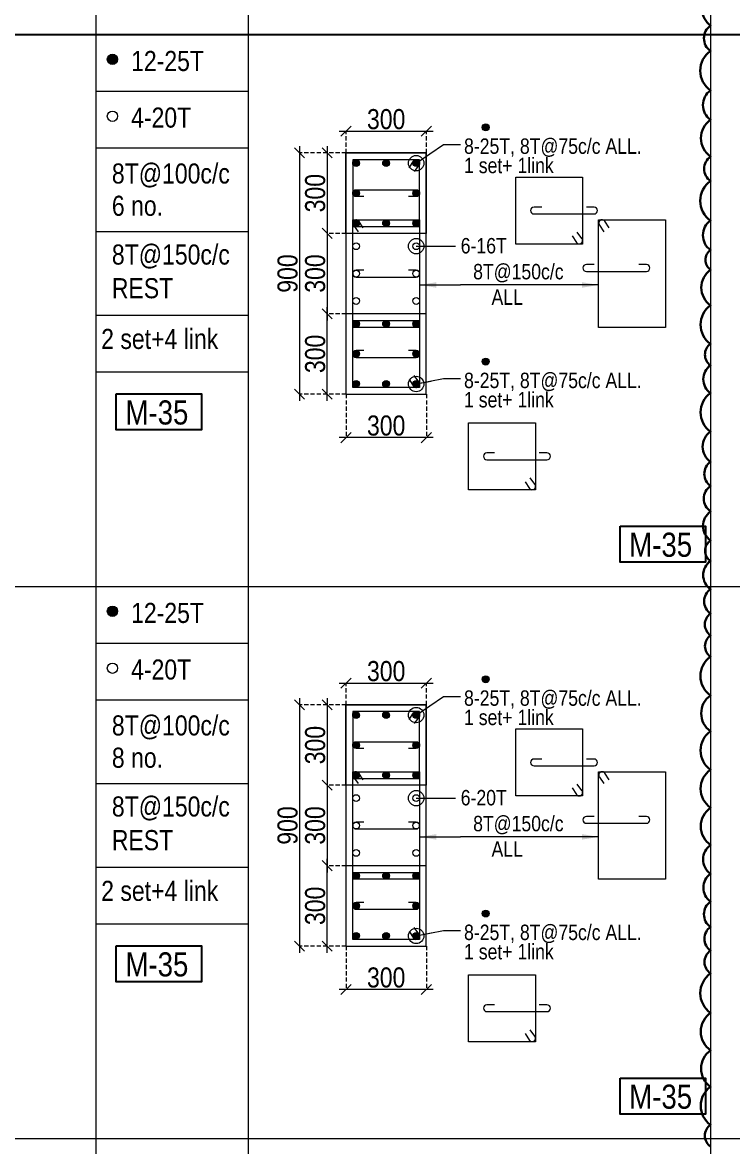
# Model space of a CAD drawing. Header units: millimetres. Extents: x 1112055 to 3390982, y -148532 to 766891.
# Drawn here: x 2111774 to 2122382, y 263511 to 280292 of the extents above; entities that cross this region are included whole.
import ezdxf
from ezdxf.enums import TextEntityAlignment as Align

# ---------------------------------------------------------------- set-up
doc = ezdxf.new("R2010")
doc.units = ezdxf.units.MM
doc.header["$PDMODE"] = 35
doc.header["$PDSIZE"] = -25
doc.linetypes.add('DASHED2', pattern=[0.375, 0.25, -0.125])
for name, color, linetype, lineweight in [('B COL', 1, 'Continuous', 30), ('B COL. SIZE DIM', 220, 'Continuous', 25), ('B COLSCH', 204, 'Continuous', 20), ('B STEEL', 34, 'Continuous', 15), ('B-ST TEXT', 7, 'Continuous', 9)]:
    doc.layers.add(name, color=color, linetype=linetype, lineweight=lineweight)
doc.layers.add('B TEXT', color=7, linetype='Continuous')
doc.styles.add('dim inside', font='romans.shx', dxfattribs={"width": 0.8, "height": 125})
doc.styles.add('SWINC', font='swissc.ttf')
doc.styles.add('TAHOMA', font='tahoma.ttf')
doc.dimstyles.new('dim inside', dxfattribs={"dimtxt": 125, "dimasz": 100, "dimexe": 0, "dimexo": 0, "dimgap": 10, "dimtad": 0, "dimdec": 0, "dimzin": 0, "dimdsep": 46, "dimtxsty": 'dim inside', "dimblk": 'SMALL', "dimcen": 0.09, "dimadec": 0, "dimazin": 0, "dimtfac": 1, "dimtdec": 0, "dimtofl": 0, "dimtmove": 0, "dimatfit": 3, "dimfxl": 1, "dimtolj": 1, "dimtzin": 0, "dimarcsym": 2})
doc.dimstyles.new('PARESH', dxfattribs={"dimscale": 0, "dimtxt": 300, "dimasz": 150, "dimexe": 150, "dimexo": 150, "dimgap": 25, "dimtad": 1, "dimdec": 0, "dimzin": 0, "dimdsep": 46, "dimtxsty": 'TAHOMA', "dimblk": 'ARCHTICK', "dimcen": 100, "dimdle": 150, "dimclrd": 251, "dimclre": 251, "dimclrt": 6, "dimadec": 0, "dimazin": 0, "dimtfac": 1, "dimtdec": 0, "dimtix": 1, "dimtofl": 0, "dimtmove": 0, "dimatfit": 2, "dimfxl": 0.18, "dimtolj": 1, "dimtzin": 0, "dimlwd": 9, "dimlwe": 9, "dimarcsym": 0})

# ---------------------------------------------------------------- blocks, each defined once
blk = doc.blocks.new('_Oblique')
at = {"color": 0, "linetype": 'ByBlock', "lineweight": -2}
blk.add_line((-0.5, -0.5), (0.5, 0.5), dxfattribs=at)
blk = doc.blocks.new('*D1313')
at = {"layer": 'B COL. SIZE DIM', "color": 250, "lineweight": 9, "ltscale": 250, "transparency": 16777216}
blk.add_line((2116508, 270429), (2117908, 270429), dxfattribs=at)
at = {"layer": 'B COL. SIZE DIM', "color": 250, "linetype": 'DASHED2', "lineweight": 9, "ltscale": 250, "transparency": 16777216}
for p, q in [((2116608, 270104), (2116608, 270429)), ((2117808, 270104), (2117808, 270429))]:
    blk.add_line(p, q, dxfattribs=at)
at = {"layer": 'Defpoints', "color": 0, "ltscale": 250, "transparency": 16777216}
for p in [(2117808, 270429), (2116608, 270104), (2117808, 270104)]:
    blk.add_point(p, dxfattribs=at)
at = {"layer": 'B COL. SIZE DIM', "color": 250, "lineweight": 9, "ltscale": 250, "transparency": 16777216, "xscale": 150, "yscale": 150, "zscale": 150, "rotation": 180}
blk.add_blockref('_Oblique', (2116608, 270429), dxfattribs=at)
at = {"layer": 'B COL. SIZE DIM', "color": 250, "lineweight": 9, "ltscale": 250, "transparency": 16777216, "xscale": 150, "yscale": 150, "zscale": 150}
blk.add_blockref('_Oblique', (2117808, 270429), dxfattribs=at)
at = {"layer": 'B COL. SIZE DIM', "color": 6, "ltscale": 250, "transparency": 16777216, "insert": (2117208, 270607), "char_height": 300, "attachment_point": 5, "style": 'SWINC'}
blk.add_mtext('\\A1;300', dxfattribs=at)
blk = doc.blocks.new('*D1314')
at = {"layer": 'B COL. SIZE DIM', "color": 250, "lineweight": 9, "ltscale": 250, "transparency": 16777216}
blk.add_line((2116327, 269004), (2116327, 267604), dxfattribs=at)
at = {"layer": 'B COL. SIZE DIM', "color": 250, "linetype": 'DASHED2', "lineweight": 9, "ltscale": 250, "transparency": 16777216}
for p, q in [((2116608, 268904), (2116327, 268904)), ((2116608, 267704), (2116327, 267704))]:
    blk.add_line(p, q, dxfattribs=at)
at = {"layer": 'Defpoints', "color": 0, "ltscale": 250, "transparency": 16777216}
for p in [(2116608, 268904), (2116327, 267704), (2116608, 267704)]:
    blk.add_point(p, dxfattribs=at)
at = {"layer": 'B COL. SIZE DIM', "color": 250, "lineweight": 9, "ltscale": 250, "transparency": 16777216, "xscale": 150, "yscale": 150, "zscale": 150}
for p, rotation in [((2116327, 268904), 90), ((2116327, 267704), 270)]:
    blk.add_blockref('_Oblique', p, dxfattribs=dict(at, rotation=rotation))
at = {"layer": 'B COL. SIZE DIM', "color": 6, "ltscale": 250, "transparency": 16777216, "insert": (2116148, 268304), "char_height": 300, "attachment_point": 5, "rotation": 90, "style": 'SWINC'}
blk.add_mtext('\\A1;300', dxfattribs=at)
blk = doc.blocks.new('*D1315')
at = {"layer": 'B COL. SIZE DIM', "color": 250, "lineweight": 9, "ltscale": 250, "transparency": 16777216}
blk.add_line((2116327, 270204), (2116327, 268804), dxfattribs=at)
at = {"layer": 'B COL. SIZE DIM', "color": 250, "linetype": 'DASHED2', "lineweight": 9, "ltscale": 250, "transparency": 16777216}
for p, q in [((2116608, 270104), (2116327, 270104)), ((2116608, 268904), (2116327, 268904))]:
    blk.add_line(p, q, dxfattribs=at)
at = {"layer": 'Defpoints', "color": 0, "ltscale": 250, "transparency": 16777216}
for p in [(2116608, 270104), (2116327, 268904), (2116608, 268904)]:
    blk.add_point(p, dxfattribs=at)
at = {"layer": 'B COL. SIZE DIM', "color": 250, "lineweight": 9, "ltscale": 250, "transparency": 16777216, "xscale": 150, "yscale": 150, "zscale": 150}
for p, rotation in [((2116327, 270104), 90), ((2116327, 268904), 270)]:
    blk.add_blockref('_Oblique', p, dxfattribs=dict(at, rotation=rotation))
at = {"layer": 'B COL. SIZE DIM', "color": 6, "ltscale": 250, "transparency": 16777216, "insert": (2116148, 269504), "char_height": 300, "attachment_point": 5, "rotation": 90, "style": 'SWINC'}
blk.add_mtext('\\A1;300', dxfattribs=at)
blk = doc.blocks.new('*D1316')
at = {"layer": 'B COL. SIZE DIM', "color": 250, "lineweight": 9, "ltscale": 250, "transparency": 16777216}
blk.add_line((2116327, 266404), (2116327, 267804), dxfattribs=at)
at = {"layer": 'B COL. SIZE DIM', "color": 250, "linetype": 'DASHED2', "lineweight": 9, "ltscale": 250, "transparency": 16777216}
for p, q in [((2116608, 267704), (2116327, 267704)), ((2116608, 266504), (2116327, 266504))]:
    blk.add_line(p, q, dxfattribs=at)
at = {"layer": 'Defpoints', "color": 0, "ltscale": 250, "transparency": 16777216}
for p in [(2116327, 267704), (2116608, 267704), (2116608, 266504)]:
    blk.add_point(p, dxfattribs=at)
at = {"layer": 'B COL. SIZE DIM', "color": 250, "lineweight": 9, "ltscale": 250, "transparency": 16777216, "xscale": 150, "yscale": 150, "zscale": 150}
for p, rotation in [((2116327, 267704), 90), ((2116327, 266504), 270)]:
    blk.add_blockref('_Oblique', p, dxfattribs=dict(at, rotation=rotation))
at = {"layer": 'B COL. SIZE DIM', "color": 6, "ltscale": 250, "transparency": 16777216, "insert": (2116148, 267104), "char_height": 300, "attachment_point": 5, "rotation": 90, "style": 'SWINC'}
blk.add_mtext('\\A1;300', dxfattribs=at)
blk = doc.blocks.new('*D1317')
at = {"layer": 'B COL. SIZE DIM', "color": 250, "lineweight": 9, "ltscale": 250, "transparency": 16777216}
blk.add_line((2115915, 270204), (2115915, 266404), dxfattribs=at)
at = {"layer": 'B COL. SIZE DIM', "color": 250, "linetype": 'DASHED2', "lineweight": 9, "ltscale": 250, "transparency": 16777216}
for p, q in [((2116608, 270104), (2115915, 270104)), ((2116608, 266504), (2115915, 266504))]:
    blk.add_line(p, q, dxfattribs=at)
at = {"layer": 'Defpoints', "color": 0, "ltscale": 250, "transparency": 16777216}
for p in [(2116608, 270104), (2115915, 266504), (2116608, 266504)]:
    blk.add_point(p, dxfattribs=at)
at = {"layer": 'B COL. SIZE DIM', "color": 250, "lineweight": 9, "ltscale": 250, "transparency": 16777216, "xscale": 150, "yscale": 150, "zscale": 150}
for p, rotation in [((2115915, 270104), 90), ((2115915, 266504), 270)]:
    blk.add_blockref('_Oblique', p, dxfattribs=dict(at, rotation=rotation))
at = {"layer": 'B COL. SIZE DIM', "color": 6, "ltscale": 250, "transparency": 16777216, "insert": (2115736, 268304), "char_height": 300, "attachment_point": 5, "rotation": 90, "style": 'SWINC'}
blk.add_mtext('\\A1;900', dxfattribs=at)
blk = doc.blocks.new('*D1318')
at = {"layer": 'B COL. SIZE DIM', "color": 250, "linetype": 'DASHED2', "lineweight": 9, "ltscale": 250, "transparency": 16777216}
for p, q in [((2116608, 266504), (2116608, 265854)), ((2117808, 266504), (2117808, 265854))]:
    blk.add_line(p, q, dxfattribs=at)
at = {"layer": 'B COL. SIZE DIM', "color": 250, "lineweight": 9, "ltscale": 250, "transparency": 16777216}
blk.add_line((2117908, 265854), (2116508, 265854), dxfattribs=at)
at = {"layer": 'Defpoints', "color": 0, "ltscale": 250, "transparency": 16777216}
for p in [(2116608, 266504), (2117808, 266504), (2116608, 265854)]:
    blk.add_point(p, dxfattribs=at)
at = {"layer": 'B COL. SIZE DIM', "color": 250, "lineweight": 9, "ltscale": 250, "transparency": 16777216, "xscale": 150, "yscale": 150, "zscale": 150, "rotation": 180}
blk.add_blockref('_Oblique', (2116608, 265854), dxfattribs=at)
at = {"layer": 'B COL. SIZE DIM', "color": 250, "lineweight": 9, "ltscale": 250, "transparency": 16777216, "xscale": 150, "yscale": 150, "zscale": 150}
blk.add_blockref('_Oblique', (2117808, 265854), dxfattribs=at)
at = {"layer": 'B COL. SIZE DIM', "color": 6, "ltscale": 250, "transparency": 16777216, "insert": (2117208, 266033), "char_height": 300, "attachment_point": 5, "style": 'SWINC'}
blk.add_mtext('\\A1;300', dxfattribs=at)
blk = doc.blocks.new('_ArchTick')
at = {"color": 0, "linetype": 'ByBlock', "const_width": 0.15}
blk.add_lwpolyline([(-0.5, -0.5), (0.5, 0.5)], dxfattribs=at)
blk = doc.blocks.new('*D1322')
at = {"layer": 'B COL. SIZE DIM', "color": 250, "lineweight": 9, "ltscale": 250, "transparency": 16777216}
blk.add_line((2116508, 278669), (2117908, 278669), dxfattribs=at)
at = {"layer": 'B COL. SIZE DIM', "color": 250, "linetype": 'DASHED2', "lineweight": 9, "ltscale": 250, "transparency": 16777216}
for p, q in [((2116608, 278344), (2116608, 278669)), ((2117808, 278344), (2117808, 278669))]:
    blk.add_line(p, q, dxfattribs=at)
at = {"layer": 'Defpoints', "color": 0, "ltscale": 250, "transparency": 16777216}
for p in [(2117808, 278669), (2116608, 278344), (2117808, 278344)]:
    blk.add_point(p, dxfattribs=at)
at = {"layer": 'B COL. SIZE DIM', "color": 250, "lineweight": 9, "ltscale": 250, "transparency": 16777216, "xscale": 150, "yscale": 150, "zscale": 150, "rotation": 180}
blk.add_blockref('_Oblique', (2116608, 278669), dxfattribs=at)
at = {"layer": 'B COL. SIZE DIM', "color": 250, "lineweight": 9, "ltscale": 250, "transparency": 16777216, "xscale": 150, "yscale": 150, "zscale": 150}
blk.add_blockref('_Oblique', (2117808, 278669), dxfattribs=at)
at = {"layer": 'B COL. SIZE DIM', "color": 6, "ltscale": 250, "transparency": 16777216, "insert": (2117208, 278847), "char_height": 300, "attachment_point": 5, "style": 'SWINC'}
blk.add_mtext('\\A1;300', dxfattribs=at)
blk = doc.blocks.new('*D1323')
at = {"layer": 'B COL. SIZE DIM', "color": 250, "lineweight": 9, "ltscale": 250, "transparency": 16777216}
blk.add_line((2116327, 277244), (2116327, 275844), dxfattribs=at)
at = {"layer": 'B COL. SIZE DIM', "color": 250, "linetype": 'DASHED2', "lineweight": 9, "ltscale": 250, "transparency": 16777216}
for p, q in [((2116608, 277144), (2116327, 277144)), ((2116608, 275944), (2116327, 275944))]:
    blk.add_line(p, q, dxfattribs=at)
at = {"layer": 'Defpoints', "color": 0, "ltscale": 250, "transparency": 16777216}
for p in [(2116608, 277144), (2116327, 275944), (2116608, 275944)]:
    blk.add_point(p, dxfattribs=at)
at = {"layer": 'B COL. SIZE DIM', "color": 250, "lineweight": 9, "ltscale": 250, "transparency": 16777216, "xscale": 150, "yscale": 150, "zscale": 150}
for p, rotation in [((2116327, 277144), 90), ((2116327, 275944), 270)]:
    blk.add_blockref('_Oblique', p, dxfattribs=dict(at, rotation=rotation))
at = {"layer": 'B COL. SIZE DIM', "color": 6, "ltscale": 250, "transparency": 16777216, "insert": (2116148, 276544), "char_height": 300, "attachment_point": 5, "rotation": 90, "style": 'SWINC'}
blk.add_mtext('\\A1;300', dxfattribs=at)
blk = doc.blocks.new('*D1319')
at = {"layer": 'B COL. SIZE DIM', "color": 250, "lineweight": 9, "ltscale": 250, "transparency": 16777216}
blk.add_line((2116327, 278444), (2116327, 277044), dxfattribs=at)
at = {"layer": 'B COL. SIZE DIM', "color": 250, "linetype": 'DASHED2', "lineweight": 9, "ltscale": 250, "transparency": 16777216}
for p, q in [((2116608, 278344), (2116327, 278344)), ((2116608, 277144), (2116327, 277144))]:
    blk.add_line(p, q, dxfattribs=at)
at = {"layer": 'Defpoints', "color": 0, "ltscale": 250, "transparency": 16777216}
for p in [(2116608, 278344), (2116327, 277144), (2116608, 277144)]:
    blk.add_point(p, dxfattribs=at)
at = {"layer": 'B COL. SIZE DIM', "color": 250, "lineweight": 9, "ltscale": 250, "transparency": 16777216, "xscale": 150, "yscale": 150, "zscale": 150}
for p, rotation in [((2116327, 278344), 90), ((2116327, 277144), 270)]:
    blk.add_blockref('_Oblique', p, dxfattribs=dict(at, rotation=rotation))
at = {"layer": 'B COL. SIZE DIM', "color": 6, "ltscale": 250, "transparency": 16777216, "insert": (2116148, 277744), "char_height": 300, "attachment_point": 5, "rotation": 90, "style": 'SWINC'}
blk.add_mtext('\\A1;300', dxfattribs=at)
blk = doc.blocks.new('*D1320')
at = {"layer": 'B COL. SIZE DIM', "color": 250, "lineweight": 9, "ltscale": 250, "transparency": 16777216}
blk.add_line((2116327, 274644), (2116327, 276044), dxfattribs=at)
at = {"layer": 'B COL. SIZE DIM', "color": 250, "linetype": 'DASHED2', "lineweight": 9, "ltscale": 250, "transparency": 16777216}
for p, q in [((2116608, 275944), (2116327, 275944)), ((2116608, 274744), (2116327, 274744))]:
    blk.add_line(p, q, dxfattribs=at)
at = {"layer": 'Defpoints', "color": 0, "ltscale": 250, "transparency": 16777216}
for p in [(2116327, 275944), (2116608, 275944), (2116608, 274744)]:
    blk.add_point(p, dxfattribs=at)
at = {"layer": 'B COL. SIZE DIM', "color": 250, "lineweight": 9, "ltscale": 250, "transparency": 16777216, "xscale": 150, "yscale": 150, "zscale": 150}
for p, rotation in [((2116327, 275944), 90), ((2116327, 274744), 270)]:
    blk.add_blockref('_Oblique', p, dxfattribs=dict(at, rotation=rotation))
at = {"layer": 'B COL. SIZE DIM', "color": 6, "ltscale": 250, "transparency": 16777216, "insert": (2116148, 275344), "char_height": 300, "attachment_point": 5, "rotation": 90, "style": 'SWINC'}
blk.add_mtext('\\A1;300', dxfattribs=at)
blk = doc.blocks.new('*D1321')
at = {"layer": 'B COL. SIZE DIM', "color": 250, "lineweight": 9, "ltscale": 250, "transparency": 16777216}
blk.add_line((2115915, 278444), (2115915, 274644), dxfattribs=at)
at = {"layer": 'B COL. SIZE DIM', "color": 250, "linetype": 'DASHED2', "lineweight": 9, "ltscale": 250, "transparency": 16777216}
for p, q in [((2116608, 278344), (2115915, 278344)), ((2116608, 274744), (2115915, 274744))]:
    blk.add_line(p, q, dxfattribs=at)
at = {"layer": 'Defpoints', "color": 0, "ltscale": 250, "transparency": 16777216}
for p in [(2116608, 278344), (2115915, 274744), (2116608, 274744)]:
    blk.add_point(p, dxfattribs=at)
at = {"layer": 'B COL. SIZE DIM', "color": 250, "lineweight": 9, "ltscale": 250, "transparency": 16777216, "xscale": 150, "yscale": 150, "zscale": 150}
for p, rotation in [((2115915, 278344), 90), ((2115915, 274744), 270)]:
    blk.add_blockref('_Oblique', p, dxfattribs=dict(at, rotation=rotation))
at = {"layer": 'B COL. SIZE DIM', "color": 6, "ltscale": 250, "transparency": 16777216, "insert": (2115736, 276544), "char_height": 300, "attachment_point": 5, "rotation": 90, "style": 'SWINC'}
blk.add_mtext('\\A1;900', dxfattribs=at)
blk = doc.blocks.new('*D1324')
at = {"layer": 'B COL. SIZE DIM', "color": 250, "linetype": 'DASHED2', "lineweight": 9, "ltscale": 250, "transparency": 16777216}
for p, q in [((2116608, 274744), (2116608, 274094)), ((2117808, 274744), (2117808, 274094))]:
    blk.add_line(p, q, dxfattribs=at)
at = {"layer": 'B COL. SIZE DIM', "color": 250, "lineweight": 9, "ltscale": 250, "transparency": 16777216}
blk.add_line((2117908, 274094), (2116508, 274094), dxfattribs=at)
at = {"layer": 'Defpoints', "color": 0, "ltscale": 250, "transparency": 16777216}
for p in [(2116608, 274744), (2117808, 274744), (2116608, 274094)]:
    blk.add_point(p, dxfattribs=at)
at = {"layer": 'B COL. SIZE DIM', "color": 250, "lineweight": 9, "ltscale": 250, "transparency": 16777216, "xscale": 150, "yscale": 150, "zscale": 150, "rotation": 180}
blk.add_blockref('_Oblique', (2116608, 274094), dxfattribs=at)
at = {"layer": 'B COL. SIZE DIM', "color": 250, "lineweight": 9, "ltscale": 250, "transparency": 16777216, "xscale": 150, "yscale": 150, "zscale": 150}
blk.add_blockref('_Oblique', (2117808, 274094), dxfattribs=at)
at = {"layer": 'B COL. SIZE DIM', "color": 6, "ltscale": 250, "transparency": 16777216, "insert": (2117208, 274273), "char_height": 300, "attachment_point": 5, "style": 'SWINC'}
blk.add_mtext('\\A1;300', dxfattribs=at)

msp = doc.modelspace()

# ---------------------------------------------------------------- hatches: boundary and pattern name
at = {"layer": 'B STEEL', "lineweight": 9, "ltscale": 0.5}
h = msp.add_hatch(color=34, dxfattribs=at)
edge = h.paths.add_edge_path()
edge.add_arc((2113118.6, 279741.8), 76.8, 0, 360)
at = {"layer": 'B STEEL', "lineweight": 13}
h = msp.add_hatch(color=256, dxfattribs=at)
h.dxf.hatch_style = 1
edge = h.paths.add_edge_path()
edge.add_arc((2118694.5, 278726.6), 51.4, 0, 360)
h = msp.add_hatch(color=256, dxfattribs=at)
h.dxf.hatch_style = 1
edge = h.paths.add_edge_path()
edge.add_arc((2116759.1, 278192.3), 51.4, 0, 360)
at = {"layer": 'B STEEL'}
h = msp.add_hatch(color=256, dxfattribs=at)
h.dxf.hatch_style = 1
edge = h.paths.add_edge_path()
edge.add_arc((2117207.7, 278192.3), 51.4, 0, 360)
at = {"layer": 'B STEEL', "lineweight": 13}
h = msp.add_hatch(color=256, dxfattribs=at)
h.dxf.hatch_style = 1
edge = h.paths.add_edge_path()
edge.add_arc((2117656.2, 278192.3), 51.4, 0, 360)
h = msp.add_hatch(color=256, dxfattribs=at)
h.dxf.hatch_style = 1
edge = h.paths.add_edge_path()
edge.add_arc((2117656.2, 278192.3), 51.4, 0, 360)
h = msp.add_hatch(color=256, dxfattribs=at)
h.dxf.hatch_style = 1
edge = h.paths.add_edge_path()
edge.add_arc((2117656.2, 278192.3), 51.4, 0, 360)
h = msp.add_hatch(color=256, dxfattribs=at)
h.dxf.hatch_style = 1
edge = h.paths.add_edge_path()
edge.add_arc((2117656.2, 278192.3), 51.4, 0, 360)
h = msp.add_hatch(color=256, dxfattribs=at)
h.dxf.hatch_style = 1
edge = h.paths.add_edge_path()
edge.add_arc((2117656.2, 278192.3), 51.4, 0, 360)
h = msp.add_hatch(color=256, dxfattribs=at)
h.dxf.hatch_style = 1
edge = h.paths.add_edge_path()
edge.add_arc((2116759.1, 277743.7), 51.4, 0, 360, ccw=False)
at = {"layer": 'B STEEL'}
h = msp.add_hatch(color=256, dxfattribs=at)
h.dxf.hatch_style = 1
edge = h.paths.add_edge_path()
edge.add_arc((2117656.2, 277743.7), 51.4, 0, 360)
at = {"layer": 'B STEEL', "lineweight": 13}
h = msp.add_hatch(color=256, dxfattribs=at)
h.dxf.hatch_style = 1
edge = h.paths.add_edge_path()
edge.add_arc((2116759.1, 277295.1), 51.4, 0, 360)
h = msp.add_hatch(color=256, dxfattribs=at)
h.dxf.hatch_style = 1
edge = h.paths.add_edge_path()
edge.add_arc((2117207.7, 277295.1), 51.4, 0, 360, ccw=False)
h = msp.add_hatch(color=256, dxfattribs=at)
h.dxf.hatch_style = 1
edge = h.paths.add_edge_path()
edge.add_arc((2117656.2, 277295.1), 51.4, 0, 360)
h = msp.add_hatch(color=256, dxfattribs=at)
h.dxf.hatch_style = 1
edge = h.paths.add_edge_path()
edge.add_arc((2116759.1, 275792.3), 51.4, 0, 360)
h = msp.add_hatch(color=256, dxfattribs=at)
h.dxf.hatch_style = 1
edge = h.paths.add_edge_path()
edge.add_arc((2117207.7, 275792.3), 51.4, 0, 360)
h = msp.add_hatch(color=256, dxfattribs=at)
h.dxf.hatch_style = 1
edge = h.paths.add_edge_path()
edge.add_arc((2117656.2, 275792.3), 51.4, 0, 360)
h = msp.add_hatch(color=256, dxfattribs=at)
h.dxf.hatch_style = 1
edge = h.paths.add_edge_path()
edge.add_arc((2116759.1, 275343.7), 51.4, 0, 360)
at = {"layer": 'B STEEL'}
h = msp.add_hatch(color=256, dxfattribs=at)
h.dxf.hatch_style = 1
edge = h.paths.add_edge_path()
edge.add_arc((2117656.2, 275343.7), 51.4, 0, 360)
at = {"layer": 'B STEEL', "lineweight": 13}
h = msp.add_hatch(color=256, dxfattribs=at)
h.dxf.hatch_style = 1
edge = h.paths.add_edge_path()
edge.add_arc((2118694.5, 275229.4), 51.4, 0, 360)
h = msp.add_hatch(color=256, dxfattribs=at)
h.dxf.hatch_style = 1
edge = h.paths.add_edge_path()
edge.add_arc((2116759.1, 274895.1), 51.4, 0, 360)
at = {"layer": 'B STEEL'}
h = msp.add_hatch(color=256, dxfattribs=at)
h.dxf.hatch_style = 1
edge = h.paths.add_edge_path()
edge.add_arc((2117207.7, 274895.1), 51.4, 0, 360)
at = {"layer": 'B STEEL', "lineweight": 13}
h = msp.add_hatch(color=256, dxfattribs=at)
h.dxf.hatch_style = 1
edge = h.paths.add_edge_path()
edge.add_arc((2117656.2, 274895.1), 51.4, 0, 360)
h = msp.add_hatch(color=256, dxfattribs=at)
h.dxf.hatch_style = 1
edge = h.paths.add_edge_path()
edge.add_arc((2117656.2, 274895.1), 51.4, 0, 360)
h = msp.add_hatch(color=256, dxfattribs=at)
h.dxf.hatch_style = 1
edge = h.paths.add_edge_path()
edge.add_arc((2117656.2, 274895.1), 51.4, 0, 360)
h = msp.add_hatch(color=256, dxfattribs=at)
h.dxf.hatch_style = 1
edge = h.paths.add_edge_path()
edge.add_arc((2117656.2, 274895.1), 51.4, 0, 360)
h = msp.add_hatch(color=256, dxfattribs=at)
h.dxf.hatch_style = 1
edge = h.paths.add_edge_path()
edge.add_arc((2117656.2, 274895.1), 51.4, 0, 360)
at = {"layer": 'B STEEL', "lineweight": 9, "ltscale": 0.5}
h = msp.add_hatch(color=34, dxfattribs=at)
edge = h.paths.add_edge_path()
edge.add_arc((2113118.6, 271502), 76.8, 0, 360)
at = {"layer": 'B STEEL', "lineweight": 13}
h = msp.add_hatch(color=256, dxfattribs=at)
h.dxf.hatch_style = 1
edge = h.paths.add_edge_path()
edge.add_arc((2118694.5, 270486.8), 51.4, 0, 360)
h = msp.add_hatch(color=256, dxfattribs=at)
h.dxf.hatch_style = 1
edge = h.paths.add_edge_path()
edge.add_arc((2116759.1, 269952.4), 51.4, 0, 360)
at = {"layer": 'B STEEL'}
h = msp.add_hatch(color=256, dxfattribs=at)
h.dxf.hatch_style = 1
edge = h.paths.add_edge_path()
edge.add_arc((2117207.7, 269952.4), 51.4, 0, 360)
at = {"layer": 'B STEEL', "lineweight": 13}
h = msp.add_hatch(color=256, dxfattribs=at)
h.dxf.hatch_style = 1
edge = h.paths.add_edge_path()
edge.add_arc((2117656.2, 269952.4), 51.4, 0, 360)
h = msp.add_hatch(color=256, dxfattribs=at)
h.dxf.hatch_style = 1
edge = h.paths.add_edge_path()
edge.add_arc((2117656.2, 269952.4), 51.4, 0, 360)
h = msp.add_hatch(color=256, dxfattribs=at)
h.dxf.hatch_style = 1
edge = h.paths.add_edge_path()
edge.add_arc((2117656.2, 269952.4), 51.4, 0, 360)
h = msp.add_hatch(color=256, dxfattribs=at)
h.dxf.hatch_style = 1
edge = h.paths.add_edge_path()
edge.add_arc((2117656.2, 269952.4), 51.4, 0, 360)
h = msp.add_hatch(color=256, dxfattribs=at)
h.dxf.hatch_style = 1
edge = h.paths.add_edge_path()
edge.add_arc((2117656.2, 269952.4), 51.4, 0, 360)
h = msp.add_hatch(color=256, dxfattribs=at)
h.dxf.hatch_style = 1
edge = h.paths.add_edge_path()
edge.add_arc((2116759.1, 269503.8), 51.4, 0, 360, ccw=False)
at = {"layer": 'B STEEL'}
h = msp.add_hatch(color=256, dxfattribs=at)
h.dxf.hatch_style = 1
edge = h.paths.add_edge_path()
edge.add_arc((2117656.2, 269503.8), 51.4, 0, 360)
at = {"layer": 'B STEEL', "lineweight": 13}
h = msp.add_hatch(color=256, dxfattribs=at)
h.dxf.hatch_style = 1
edge = h.paths.add_edge_path()
edge.add_arc((2116759.1, 269055.2), 51.4, 0, 360)
h = msp.add_hatch(color=256, dxfattribs=at)
h.dxf.hatch_style = 1
edge = h.paths.add_edge_path()
edge.add_arc((2117207.7, 269055.2), 51.4, 0, 360, ccw=False)
h = msp.add_hatch(color=256, dxfattribs=at)
h.dxf.hatch_style = 1
edge = h.paths.add_edge_path()
edge.add_arc((2117656.2, 269055.2), 51.4, 0, 360)
h = msp.add_hatch(color=256, dxfattribs=at)
h.dxf.hatch_style = 1
edge = h.paths.add_edge_path()
edge.add_arc((2116759.1, 267552.4), 51.4, 0, 360)
h = msp.add_hatch(color=256, dxfattribs=at)
h.dxf.hatch_style = 1
edge = h.paths.add_edge_path()
edge.add_arc((2117207.7, 267552.4), 51.4, 0, 360)
h = msp.add_hatch(color=256, dxfattribs=at)
h.dxf.hatch_style = 1
edge = h.paths.add_edge_path()
edge.add_arc((2117656.2, 267552.4), 51.4, 0, 360)
h = msp.add_hatch(color=256, dxfattribs=at)
h.dxf.hatch_style = 1
edge = h.paths.add_edge_path()
edge.add_arc((2116759.1, 267103.8), 51.4, 0, 360)
at = {"layer": 'B STEEL'}
h = msp.add_hatch(color=256, dxfattribs=at)
h.dxf.hatch_style = 1
edge = h.paths.add_edge_path()
edge.add_arc((2117656.2, 267103.8), 51.4, 0, 360)
at = {"layer": 'B STEEL', "lineweight": 13}
h = msp.add_hatch(color=256, dxfattribs=at)
h.dxf.hatch_style = 1
edge = h.paths.add_edge_path()
edge.add_arc((2118694.5, 266989.6), 51.4, 0, 360)
h = msp.add_hatch(color=256, dxfattribs=at)
h.dxf.hatch_style = 1
edge = h.paths.add_edge_path()
edge.add_arc((2116759.1, 266655.2), 51.4, 0, 360)
at = {"layer": 'B STEEL'}
h = msp.add_hatch(color=256, dxfattribs=at)
h.dxf.hatch_style = 1
edge = h.paths.add_edge_path()
edge.add_arc((2117207.7, 266655.2), 51.4, 0, 360)
at = {"layer": 'B STEEL', "lineweight": 13}
h = msp.add_hatch(color=256, dxfattribs=at)
h.dxf.hatch_style = 1
edge = h.paths.add_edge_path()
edge.add_arc((2117656.2, 266655.2), 51.4, 0, 360)
h = msp.add_hatch(color=256, dxfattribs=at)
h.dxf.hatch_style = 1
edge = h.paths.add_edge_path()
edge.add_arc((2117656.2, 266655.2), 51.4, 0, 360)
h = msp.add_hatch(color=256, dxfattribs=at)
h.dxf.hatch_style = 1
edge = h.paths.add_edge_path()
edge.add_arc((2117656.2, 266655.2), 51.4, 0, 360)
h = msp.add_hatch(color=256, dxfattribs=at)
h.dxf.hatch_style = 1
edge = h.paths.add_edge_path()
edge.add_arc((2117656.2, 266655.2), 51.4, 0, 360)
h = msp.add_hatch(color=256, dxfattribs=at)
h.dxf.hatch_style = 1
edge = h.paths.add_edge_path()
edge.add_arc((2117656.2, 266655.2), 51.4, 0, 360)

# ---------------------------------------------------------------- linework, layer by layer
msp.add_line((2088785.4, 280110.1), (2232628.6, 280110.1))
at = {"color": 2, "lineweight": 30}
msp.add_lwpolyline([(2122053.6, 263510.1, -0.5205671), (2122053.6, 263836.1, -0.5205671), (2122053.6, 264401.9, -0.5205671), (2122053.6, 264946.4, -0.5205671), (2122053.6, 265506.8, -0.5205671), (2122053.6, 266094.3, -0.5205671), (2122053.6, 266436.6, -0.5205671), (2122053.6, 266788.7, -0.5205671), (2122053.6, 267168.9, -0.5205671), (2122053.6, 267581.5, -0.5205671), (2122053.6, 268012.5, -0.5205671), (2122053.6, 268569.3, -0.5205671), (2122053.6, 269136.9, -0.5205671), (2122053.6, 269710.1, -0.5205671), (2122053.6, 270246.1, -0.5205671), (2122053.6, 270823.1, -0.5205671), (2122053.6, 271141.1, -0.5205671), (2122053.6, 271468.1, -0.5205671), (2122053.6, 271831.5, -0.5205671), (2122053.6, 272252, -0.5205671), (2122053.6, 272558.9, -0.5205671), (2122053.6, 272991.4, -0.5205671), (2122053.6, 273374.4, -0.5205671), (2122053.6, 273732.4, -0.5205671), (2122053.6, 274185.2, -0.5205671), (2122053.6, 274758.8, -0.5205671), (2122053.6, 275173, -0.5205671), (2122053.6, 275493.8, -0.5205671), (2122053.6, 276068.4, -0.5205671), (2122053.6, 276598.7, -0.5205671), (2122053.6, 276895.6, -0.5205671), (2122053.6, 277334.8, -0.5205671), (2122053.6, 277924.2, -0.5205671), (2122053.6, 278289.8, -0.5205671), (2122053.6, 278839.4, -0.5205671), (2122053.6, 279277.9, -0.5205671), (2122053.6, 279866, -0.5205671), (2122053.6, 280246.4, -0.5205671), (2122053.6, 280717.1, -0.5205671)], format="xyb", dxfattribs=at)
msp.add_arc((2094904.1, 432360.2), 194175.1, 224.19202, 278.08245, dxfattribs=at)
at = {"layer": 'B COL', "lineweight": 13}
for points in [[(2116607.7, 274743.7), (2117807.7, 274743.7), (2117807.7, 278343.7), (2116607.7, 278343.7)], [(2116607.7, 278343.7), (2117807.7, 278343.7), (2117807.7, 277143.7), (2116607.7, 277143.7)], [(2116607.7, 278343.7), (2117807.7, 278343.7), (2117807.7, 277143.7), (2116607.7, 277143.7)], [(2116607.7, 274743.7), (2117807.7, 274743.7), (2117807.7, 275943.7), (2116607.7, 275943.7)], [(2116607.7, 266503.8), (2117807.7, 266503.8), (2117807.7, 270103.8), (2116607.7, 270103.8)], [(2116607.7, 270103.8), (2117807.7, 270103.8), (2117807.7, 268903.8), (2116607.7, 268903.8)], [(2116607.7, 270103.8), (2117807.7, 270103.8), (2117807.7, 268903.8), (2116607.7, 268903.8)], [(2116607.7, 266503.8), (2117807.7, 266503.8), (2117807.7, 267703.8), (2116607.7, 267703.8)]]:
    msp.add_lwpolyline(points, close=True, dxfattribs=at)
at = {"layer": 'B COLSCH', "color": 250, "lineweight": 0}
for p, q in [((2112872.3, 296589.8), (2112872.3, 247150.7)), ((2115146.7, 296589.8), (2115146.7, 239898.1)), ((2122053.6, 296589.8), (2122053.6, 239898.1)), ((2088785.4, 280110.1), (2230883.4, 280110.1)), ((2112872.3, 279265.1), (2115146.7, 279265.1)), ((2112872.3, 278420.1), (2115146.7, 278420.1)), ((2112872.3, 277170.4), (2115146.7, 277170.4)), ((2112872.3, 275920.6), (2115146.7, 275920.6)), ((2112872.3, 275075.6), (2115146.7, 275075.6)), ((2088785.4, 271870.3), (2230883.4, 271870.3)), ((2112872.3, 271025.3), (2115146.7, 271025.3)), ((2112872.3, 270180.3), (2115146.7, 270180.3)), ((2112872.3, 268930.5), (2115146.7, 268930.5)), ((2112872.3, 267680.7), (2115146.7, 267680.7)), ((2112872.3, 266835.8), (2115146.7, 266835.8)), ((2088785.4, 263630.4), (2230883.4, 263630.4))]:
    msp.add_line(p, q, dxfattribs=at)
at = {"layer": 'B STEEL', "lineweight": 13}
for points in [[(2116707.7, 277243.7), (2117707.7, 277243.7), (2117707.7, 278243.7), (2116707.7, 278243.7)], [(2119143.3, 277984.6), (2120143.3, 277984.6), (2120143.3, 276984.6), (2119143.3, 276984.6)], [(2116707.7, 275843.7), (2117707.7, 275843.7), (2117707.7, 274843.7), (2116707.7, 274843.7)], [(2118439.8, 274316), (2119439.8, 274316), (2119439.8, 273316), (2118439.8, 273316)], [(2116707.7, 269003.8), (2117707.7, 269003.8), (2117707.7, 270003.8), (2116707.7, 270003.8)], [(2119143.3, 269744.7), (2120143.3, 269744.7), (2120143.3, 268744.7), (2119143.3, 268744.7)], [(2116707.7, 267603.8), (2117707.7, 267603.8), (2117707.7, 266603.8), (2116707.7, 266603.8)], [(2118439.8, 266076.2), (2119439.8, 266076.2), (2119439.8, 265076.2), (2118439.8, 265076.2)]]:
    msp.add_lwpolyline(points, close=True, dxfattribs=at)
for points in [[(2117550.6, 278123.5), (2117615.4, 278223.5, -1), (2117697.1, 278161), (2117628.1, 278066.2)], [(2116873.6, 277692.3), (2116759.1, 277692.3, -1), (2116759.1, 277795.1), (2117656.2, 277795.1, -1), (2117656.2, 277692.3), (2117541.7, 277692.3)], [(2119531.1, 277536), (2119416.5, 277536, 1), (2119416.5, 277433.1), (2120313.7, 277433.1, 1), (2120313.7, 277536), (2120199.2, 277536)], [(2119986.3, 277104.7), (2120051.1, 277004.8, 1), (2120132.8, 277067.2), (2120063.7, 277162.1)], [(2116873.6, 275395.1), (2116759.1, 275395.1, 1), (2116759.1, 275292.3), (2117656.2, 275292.3, 1), (2117656.2, 275395.1), (2117541.7, 275395.1)], [(2117550.6, 274963.9), (2117615.4, 274863.9, 1), (2117697.1, 274926.3), (2117628.1, 275021.2)], [(2118827.5, 273867.5), (2118713, 273867.5, 1), (2118713, 273764.6), (2119610.1, 273764.6, 1), (2119610.1, 273867.5), (2119495.6, 273867.5)], [(2119282.7, 273436.2), (2119347.5, 273336.2, 1), (2119429.2, 273398.7), (2119360.2, 273493.6)], [(2117550.6, 269883.7), (2117615.4, 269983.6, -1), (2117697.1, 269921.2), (2117628.1, 269826.3)], [(2116873.6, 269452.4), (2116759.1, 269452.4, -1), (2116759.1, 269555.2), (2117656.2, 269555.2, -1), (2117656.2, 269452.4), (2117541.7, 269452.4)], [(2119531.1, 269296.1), (2119416.5, 269296.1, 1), (2119416.5, 269193.3), (2120313.7, 269193.3, 1), (2120313.7, 269296.1), (2120199.2, 269296.1)], [(2119986.3, 268864.9), (2120051.1, 268764.9, 1), (2120132.8, 268827.3), (2120063.7, 268922.2)], [(2116873.6, 267155.2), (2116759.1, 267155.2, 1), (2116759.1, 267052.4), (2117656.2, 267052.4, 1), (2117656.2, 267155.2), (2117541.7, 267155.2)], [(2117550.6, 266724), (2117615.4, 266624, 1), (2117697.1, 266686.5), (2117628.1, 266781.3)], [(2118827.5, 265627.6), (2118713, 265627.6, 1), (2118713, 265524.8), (2119610.1, 265524.8, 1), (2119610.1, 265627.6), (2119495.6, 265627.6)], [(2119282.7, 265196.4), (2119347.5, 265096.4, 1), (2119429.2, 265158.8), (2119360.2, 265253.7)]]:
    msp.add_lwpolyline(points, format="xyb", dxfattribs=at)
at = {"layer": 'B STEEL', "color": 3, "lineweight": 13}
for points in [[(2117707.7, 275740.8), (2116707.7, 275740.8), (2116707.7, 277346.5), (2117707.7, 277346.5)], [(2121382.4, 275740.8), (2120382.4, 275740.8), (2120382.4, 277346.5), (2121382.4, 277346.5)], [(2117707.7, 267501), (2116707.7, 267501), (2116707.7, 269106.7), (2117707.7, 269106.7)], [(2121382.4, 267501), (2120382.4, 267501), (2120382.4, 269106.7), (2121382.4, 269106.7)]]:
    msp.add_lwpolyline(points, close=True, dxfattribs=at)
for points in [[(2116864.7, 277226.3), (2116799.9, 277326.3, 1), (2116718.2, 277263.9), (2116787.2, 277169)], [(2120539.4, 277226.3), (2120474.7, 277326.3, 1), (2120393, 277263.9), (2120462, 277169)], [(2116873.6, 276594.5), (2116759.1, 276594.5, 1), (2116759.1, 276491.6), (2117656.2, 276491.6, 1), (2117656.2, 276594.5), (2117541.7, 276594.5)], [(2120313.1, 276679.5), (2120198.5, 276679.5, 1), (2120198.5, 276576.6), (2121095.7, 276576.6, 1), (2121095.7, 276679.5), (2120981.1, 276679.5)], [(2116864.7, 268986.5), (2116799.9, 269086.5, 1), (2116718.2, 269024), (2116787.2, 268929.1)], [(2120539.4, 268986.5), (2120474.7, 269086.5, 1), (2120393, 269024), (2120462, 268929.1)], [(2116873.6, 268354.6), (2116759.1, 268354.6, 1), (2116759.1, 268251.8), (2117656.2, 268251.8, 1), (2117656.2, 268354.6), (2117541.7, 268354.6)], [(2120313.1, 268439.6), (2120198.5, 268439.6, 1), (2120198.5, 268336.8), (2121095.7, 268336.8, 1), (2121095.7, 268439.6), (2120981.1, 268439.6)]]:
    msp.add_lwpolyline(points, format="xyb", dxfattribs=at)
at = {"layer": 'B STEEL', "color": 34, "lineweight": 9, "ltscale": 0.5}
for centre in [(2113118.6, 279741.8), (2113118.6, 278891.5), (2113118.6, 271502), (2113118.6, 270651.7)]:
    msp.add_circle(centre, 76.8, dxfattribs=at)
at = {"layer": 'B STEEL', "lineweight": 13}
for centre in [(2118694.5, 278726.6), (2116759.1, 278192.3), (2117207.7, 278192.3), (2117656.2, 278192.3), (2116759.1, 277743.7), (2117656.2, 277743.7), (2116759.1, 277295.1), (2117207.7, 277295.1), (2117656.2, 277295.1), (2116759.1, 276952.3), (2117656.2, 276952.3), (2116759.1, 276543.1), (2117656.2, 276543.1), (2116759.1, 276135.1), (2117656.2, 276135.1), (2116759.1, 275792.3), (2117207.7, 275792.3), (2117656.2, 275792.3), (2116759.1, 275343.7), (2117656.2, 275343.7), (2118694.5, 275229.4), (2116759.1, 274895.1), (2117207.7, 274895.1), (2117656.2, 274895.1), (2118694.5, 270486.8), (2116759.1, 269952.4), (2117207.7, 269952.4), (2117656.2, 269952.4), (2116759.1, 269503.8), (2117656.2, 269503.8), (2116759.1, 269055.2), (2117207.7, 269055.2), (2117656.2, 269055.2), (2116759.1, 268712.4), (2117656.2, 268712.4), (2116759.1, 268303.2), (2117656.2, 268303.2), (2116759.1, 267895.2), (2117656.2, 267895.2), (2116759.1, 267552.4), (2117207.7, 267552.4), (2117656.2, 267552.4), (2116759.1, 267103.8), (2117656.2, 267103.8), (2118694.5, 266989.6), (2116759.1, 266655.2), (2117207.7, 266655.2), (2117656.2, 266655.2)]:
    msp.add_circle(centre, 51.4, dxfattribs=at)
at = {"layer": 'B TEXT', "color": 1}
for points in [[(2113175.9, 274746.6), (2114450.5, 274746.6), (2114450.5, 274208.6), (2113175.9, 274208.6)], [(2120701.7, 272771.9), (2121976.3, 272771.9), (2121976.3, 272233.9), (2120701.7, 272233.9)], [(2113175.9, 266506.7), (2114450.5, 266506.7), (2114450.5, 265968.7), (2113175.9, 265968.7)], [(2120701.7, 264532), (2121976.3, 264532), (2121976.3, 263994.1), (2120701.7, 263994.1)]]:
    msp.add_lwpolyline(points, close=True, dxfattribs=at)

# ---------------------------------------------------------------- texts
at = {"layer": 'B TEXT', "style": 'SWINC'}
for s, p in [('12-25T', (2113397.1, 279567.3)), ('4-20T', (2113397.1, 278722.3)), ('8T@100c/c', (2113110.1, 277887.4)), ('6 no.', (2113110.1, 277405.6)), ('8T@150c/c', (2113110.1, 276677.5)), ('REST', (2113110.1, 276175.1)), ('2 set+4 link', (2112950.5, 275418.1)), ('12-25T', (2113397.1, 271327.4)), ('4-20T', (2113397.1, 270482.4)), ('8T@100c/c', (2113110.1, 269647.6)), ('8 no.', (2113110.1, 269165.8)), ('8T@150c/c', (2113110.1, 268437.7)), ('REST', (2113110.1, 267935.3)), ('2 set+4 link', (2112950.5, 267178.3))]:
    msp.add_text(s, height=300, dxfattribs=at).set_placement(p)
at = {"layer": 'B TEXT', "lineweight": 15, "style": 'SWINC'}
for s, p in [('8-25T, 8T@75c/c ALL.', (2118371.3, 278261.6)), ('1 set+ 1link', (2118371.3, 277973.5)), ('6-16T', (2118321.7, 276775)), ('8T@150c/c', (2118507.2, 276388.5)), ('ALL', (2118781.7, 276007.7)), ('8-25T, 8T@75c/c ALL.', (2118371.3, 274764.5)), ('1 set+ 1link', (2118371.3, 274476.4)), ('8-25T, 8T@75c/c ALL.', (2118371.3, 270021.8)), ('1 set+ 1link', (2118371.3, 269733.7)), ('6-20T', (2118321.7, 268535.1)), ('8T@150c/c', (2118507.2, 268148.6)), ('ALL', (2118781.7, 267767.9)), ('8-25T, 8T@75c/c ALL.', (2118371.3, 266524.6)), ('1 set+ 1link', (2118371.3, 266236.5))]:
    msp.add_text(s, height=230, dxfattribs=at).set_placement(p, align=Align.BOTTOM_LEFT)
at = {"layer": 'B TEXT', "color": 1, "style": 'SWINC'}
for p in [(2113313.3, 274182), (2120839, 272207.4), (2113313.3, 265942.2), (2120839, 263967.5)]:
    msp.add_text('M-35', height=360, dxfattribs=at).set_placement(p, align=Align.BOTTOM_LEFT)

# ---------------------------------------------------------------- dimensions: what is measured, and where the dimension line sits
at = {"layer": 'B COL. SIZE DIM', "color": 250, "ltscale": 250}
for base, p1, p2, picture, middle in [((2117807.7, 278668.5), (2116607.7, 278343.7), (2117807.7, 278343.7), '*D1322', (2117207.7, 278847.3)), ((2116607.7, 274094.1), (2117807.7, 274743.7), (2116607.7, 274743.7), '*D1324', (2117207.7, 274272.9)), ((2117807.7, 270428.7), (2116607.7, 270103.8), (2117807.7, 270103.8), '*D1313', (2117207.7, 270607.5)), ((2116607.7, 265854.3), (2117807.7, 266503.8), (2116607.7, 266503.8), '*D1318', (2117207.7, 266033.1))]:
    dim = msp.add_linear_dim(base=base, p1=p1, p2=p2, dimstyle='dim inside', override={"dimtxt": 300, "dimasz": 150, "dimgap": 25, "dimtad": 3, "dimlfac": 0.25, "dimtxsty": 'SWINC', "dimblk1": 'Oblique', "dimblk2": 'Oblique', "dimsah": 1, "dimdle": 100, "dimclrd": 250, "dimclre": 250, "dimclrt": 6, "dimfxl": 1000, "dimlwd": 9, "dimlwe": 9}, dxfattribs=at)
    dim.commit()
    dim.dimension.update_dxf_attribs({"geometry": picture, "text_midpoint": middle})
for base, p1, p2, angle, picture, middle in [((2115915, 274743.7), (2116607.7, 278343.7), (2116607.7, 274743.7), 90, '*D1321', (2115736, 276543.7)), ((2116327.2, 277143.7), (2116607.7, 278343.7), (2116607.7, 277143.7), 90, '*D1319', (2116148.4, 277743.7)), ((2116327.2, 275943.7), (2116607.7, 277143.7), (2116607.7, 275943.7), 90, '*D1323', (2116148.4, 276543.7)), ((2116327.2, 275943.7), (2116607.7, 274743.7), (2116607.7, 275943.7), 270, '*D1320', (2116148.4, 275343.7)), ((2115915, 266503.8), (2116607.7, 270103.8), (2116607.7, 266503.8), 90, '*D1317', (2115736, 268303.8)), ((2116327.2, 268903.8), (2116607.7, 270103.8), (2116607.7, 268903.8), 90, '*D1315', (2116148.4, 269503.8)), ((2116327.2, 267703.8), (2116607.7, 268903.8), (2116607.7, 267703.8), 90, '*D1314', (2116148.4, 268303.8)), ((2116327.2, 267703.8), (2116607.7, 266503.8), (2116607.7, 267703.8), 270, '*D1316', (2116148.4, 267103.8))]:
    dim = msp.add_linear_dim(base=base, p1=p1, p2=p2, angle=angle, dimstyle='dim inside', override={"dimtxt": 300, "dimasz": 150, "dimgap": 25, "dimtad": 3, "dimlfac": 0.25, "dimtxsty": 'SWINC', "dimblk1": 'Oblique', "dimblk2": 'Oblique', "dimsah": 1, "dimdle": 100, "dimclrd": 250, "dimclre": 250, "dimclrt": 6, "dimfxl": 1000, "dimlwd": 9, "dimlwe": 9}, dxfattribs=at)
    dim.commit()
    dim.dimension.update_dxf_attribs({"geometry": picture, "text_midpoint": middle})

# ---------------------------------------------------------------- leaders
at = {"layer": 'B-ST TEXT', "lineweight": 15}
for points, override in [([(2117656.2, 278192.3), (2118063.4, 278471.9), (2118317.9, 278471.9)], {"dimscale": 1, "dimasz": 230, "dimtad": 0, "dimclrd": 0, "dimldrblk": 'Origin', "dimtfill": 2}), ([(2117656.2, 276952.3), (2118244.6, 276952.3)], {"dimscale": 1, "dimasz": 230, "dimtad": 0, "dimclrd": 0, "dimldrblk": 'Origin', "dimtfill": 2}), ([(2117707.7, 276373.5), (2118316.9, 276373.5)], {"dimscale": 1, "dimasz": 250, "dimtad": 0, "dimclrd": 0, "dimtfill": 2}), ([(2120382.4, 276373.5), (2118316.9, 276373.5)], {"dimscale": 1, "dimasz": 250, "dimtad": 0, "dimclrd": 0, "dimtfill": 2}), ([(2117656.2, 274895.1), (2118063.4, 274974.7), (2118317.9, 274974.7)], {"dimscale": 1, "dimasz": 230, "dimtad": 0, "dimclrd": 0, "dimldrblk": 'Origin', "dimtfill": 2}), ([(2117656.2, 269952.4), (2118063.4, 270232), (2118317.9, 270232)], {"dimscale": 1, "dimasz": 230, "dimtad": 0, "dimclrd": 0, "dimldrblk": 'Origin', "dimtfill": 2}), ([(2117656.2, 268712.4), (2118244.6, 268712.4)], {"dimscale": 1, "dimasz": 230, "dimtad": 0, "dimclrd": 0, "dimldrblk": 'Origin', "dimtfill": 2}), ([(2117707.7, 268133.7), (2118316.9, 268133.7)], {"dimscale": 1, "dimasz": 250, "dimtad": 0, "dimclrd": 0, "dimtfill": 2}), ([(2120382.4, 268133.7), (2118316.9, 268133.7)], {"dimscale": 1, "dimasz": 250, "dimtad": 0, "dimclrd": 0, "dimtfill": 2}), ([(2117656.2, 266655.2), (2118063.4, 266734.9), (2118317.9, 266734.9)], {"dimscale": 1, "dimasz": 230, "dimtad": 0, "dimclrd": 0, "dimldrblk": 'Origin', "dimtfill": 2})]:
    msp.add_leader(points, dimstyle='PARESH', override=override, dxfattribs=at)

doc.saveas('drawing.dxf')
